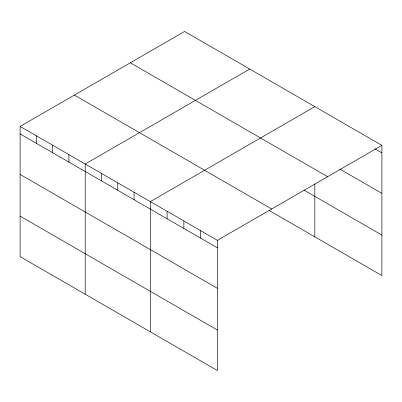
<?xml version="1.0" encoding="UTF-8"?>
<svg xmlns="http://www.w3.org/2000/svg" width="402" height="402" viewBox="0 0 402 402"><rect width="100%" height="100%" fill="white"/><g stroke="black" fill="none" stroke-linecap="round" stroke-linejoin="round"><path stroke-width="0.6" d="M217.407 288.324L217.407 240.336L20.1 126.424L20.1 256.637L217.407 370.549L217.407 288.324L20.1 174.413M269.239 210.532L381.9 275.576L381.9 145.363L184.593 31.451L20.1 126.424M249.707 69.043L85.209 164.016L85.209 294.224M314.816 106.636L150.323 201.608L150.323 331.816M217.407 240.336L381.9 145.363M374.865 148.8L381.9 152.86M339.7 168.996L381.9 193.357M130.313 62.792L327.615 176.704M303.962 190.086L381.9 235.08M74.385 95.083L271.687 208.995M20.1 133.916L217.407 247.828M20.1 216.14L217.407 330.052M314.816 183.895L314.816 236.848M200.633 230.653L200.633 238.145M183.865 220.969L183.865 228.467M167.091 211.286L167.091 218.783M134.042 192.206L134.042 199.704M117.766 182.809L117.766 190.302M101.49 173.413L101.49 180.905M68.933 154.614L68.933 162.112M52.657 145.217L52.657 152.715M36.376 135.821L36.376 143.313"/></g></svg>
